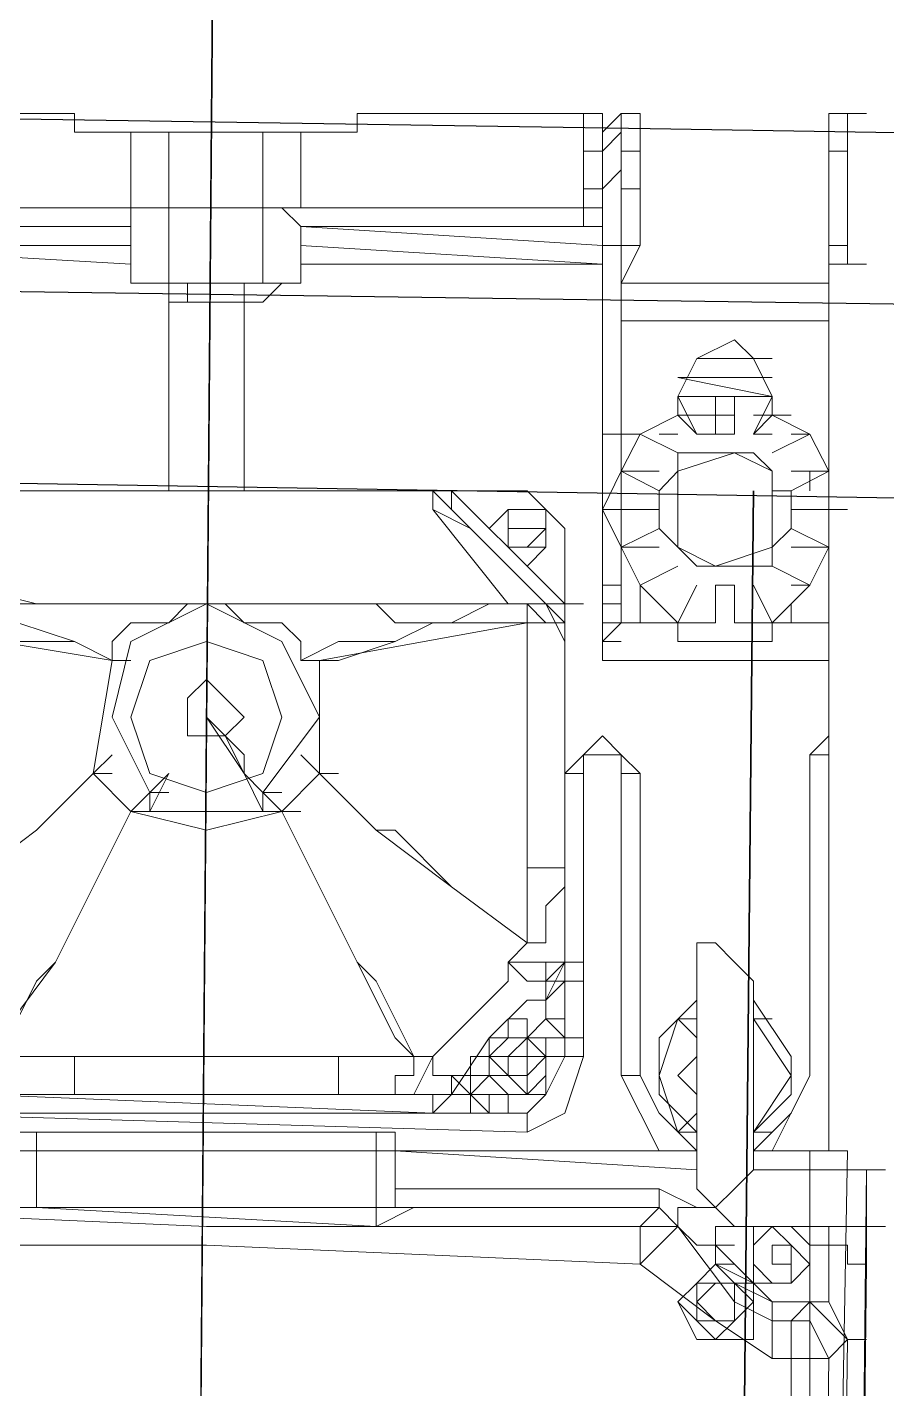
# Model space of a CAD drawing. Header units: millimetres. Extents: x -45 to 90, y -17 to 16.
# Drawn here: x 6.8418 to 7.0507, y -1.1167 to -0.7859 of the extents above; entities that cross this region are included whole.
import ezdxf

# ---------------------------------------------------------------- set-up
doc = ezdxf.new("R2010")
doc.units = ezdxf.units.MM
doc.header["$PDMODE"] = 3
doc.layers.add('PDF_Geometry', color=7, linetype='Continuous')

msp = doc.modelspace()

# ---------------------------------------------------------------- linework, layer by layer
at = {"color": 4}
msp.add_lwpolyline([(6.88247, -1.30647), (6.882, -1.36372), (6.87786, -1.8637), (6.87371, -2.36368), (6.91513, 2.63615)], dxfattribs=at)
at = {"color": 1}
msp.add_lwpolyline([(6.90598, 1.5311), (6.88076, -1.51276)], dxfattribs=at)
at = {"color": 4}
for centre in [(6.89329, 0), (6.8928, -0.05895)]:
    msp.add_circle(centre, 1.75, dxfattribs=at)
at = {"color": 2}
for radius in [500.80823, 500.05823, 499.30823]:
    msp.add_arc((-0.82991, -500.05754), radius, 85.2352723, 89.9049106, dxfattribs=at)
at = {"color": 4}
msp.add_point((6.87831, -1.80889), dxfattribs=at)
at = {"layer": 'PDF_Geometry', "lineweight": 25}
for points in [[(16.77329, -1.10019), (16.71828, -1.0956), (13.80737, -1.00392), (10.89645, -0.92599), (7.98554, -0.8664), (5.07462, -0.82514), (2.1637, -0.79764), (-0.74721, -0.78847), (-0.8068, -0.78847)], [(14.64626, -1.07727), (11.62074, -0.99017), (8.59522, -0.92599), (5.5697, -0.87557), (2.54419, -0.84806), (-0.48133, -0.83431)]]:
    msp.add_lwpolyline(points, dxfattribs=at)
at = {"layer": 'PDF_Geometry', "lineweight": 18}
for points in [[(6.79366, -0.82973), (6.86701, -0.82973), (6.87159, -0.82973), (6.87618, -0.82973), (6.8991, -0.82973), (6.8991, -0.84806), (6.8991, -0.82973), (6.87618, -0.82973), (6.87159, -0.82973), (6.86701, -0.82973), (6.87159, -0.82973), (6.86701, -0.82973), (6.86701, -0.81139), (6.86243, -0.81139), (6.85784, -0.81139), (6.85326, -0.81139), (6.85326, -0.8068), (6.79366, -0.8068)], [(6.79366, -0.82973), (6.86701, -0.82973), (6.86701, -0.84806), (6.87159, -0.84806), (6.87618, -0.84806), (6.87159, -0.84806), (6.86701, -0.84806), (6.87159, -0.84806), (6.86701, -0.84806), (6.86701, -0.82973), (6.87159, -0.82973), (6.87618, -0.82973), (6.87618, -0.84806), (6.8991, -0.84806), (6.90368, -0.84806), (6.90827, -0.84806), (6.90368, -0.84806), (6.90827, -0.84806), (6.90827, -0.83431), (6.90368, -0.82973), (6.8991, -0.82973), (6.8991, -0.81139), (6.87618, -0.81139), (6.87159, -0.81139), (6.86701, -0.81139), (6.87159, -0.81139), (6.87618, -0.81139), (6.88076, -0.81139), (6.88535, -0.81139), (6.88993, -0.81139), (6.89452, -0.81139), (6.8991, -0.81139), (6.90368, -0.81139), (6.90827, -0.81139), (6.90368, -0.81139), (6.8991, -0.81139), (6.90368, -0.81139), (6.90827, -0.81139), (6.91285, -0.81139), (6.91744, -0.81139), (6.92202, -0.81139), (6.91744, -0.81139), (6.91285, -0.81139), (6.90827, -0.81139), (6.90368, -0.81139), (6.8991, -0.81139), (6.89452, -0.81139), (6.88993, -0.81139), (6.88535, -0.81139), (6.88076, -0.81139), (6.87618, -0.81139), (6.87159, -0.81139), (6.86701, -0.81139), (6.86243, -0.81139), (6.85784, -0.81139), (6.85326, -0.81139), (6.85326, -0.8068), (6.79366, -0.8068)], [(6.99995, -0.93058), (6.9862, -0.93058), (6.9862, -0.91682), (6.9862, -0.89849), (6.9862, -0.88932), (6.9862, -0.88473), (6.99078, -0.88473), (6.9862, -0.88473), (6.9862, -0.87557), (6.9862, -0.85723), (7.03662, -0.85723), (7.03662, -0.84806), (7.03662, -0.82514), (7.03662, -0.84806), (7.03662, -0.85723), (6.9862, -0.85723), (6.9862, -0.84806), (6.9862, -0.85265), (6.9862, -0.84806), (6.9862, -0.84348), (6.9862, -0.83889), (6.98161, -0.83889), (6.98161, -0.83431), (6.97703, -0.83431), (6.98161, -0.83431), (6.98161, -0.83889), (6.9862, -0.83889), (6.99078, -0.83889), (6.99078, -0.83431), (6.99078, -0.82514), (6.9862, -0.82514), (6.9862, -0.82056), (6.98161, -0.82514), (6.98161, -0.81597), (6.97703, -0.81597), (6.97703, -0.8068), (6.98161, -0.8068), (6.98161, -0.81139), (6.98161, -0.81597), (6.97703, -0.81597), (6.97703, -0.8068), (6.92202, -0.8068), (6.92202, -0.81139), (6.92202, -0.8068), (6.97703, -0.8068)], [(6.97703, -0.8068), (6.98161, -0.8068), (6.98161, -0.81139), (6.9862, -0.8068), (6.99078, -0.8068), (6.99078, -0.81597), (6.9862, -0.81597), (6.9862, -0.81139), (6.9862, -0.8068), (6.9862, -0.81139), (6.9862, -0.81597), (6.99078, -0.81597), (6.99078, -0.82056), (6.99078, -0.82514), (6.99078, -0.82056), (6.99078, -0.81597), (6.99078, -0.8068), (6.9862, -0.8068), (6.98161, -0.81139), (6.98161, -0.81597), (6.9862, -0.81139), (6.9862, -0.81597), (6.9862, -0.82056), (6.9862, -0.82514), (6.99078, -0.82514), (6.99078, -0.83431), (6.99078, -0.83889), (6.9862, -0.84806), (7.03662, -0.84806), (7.03662, -0.82973), (7.03662, -0.82514), (7.03662, -0.8068), (7.04121, -0.8068), (7.04121, -0.81597), (7.03662, -0.81597), (7.04121, -0.81597), (7.04121, -0.83889), (7.04121, -0.84348), (7.04579, -0.84348), (7.04121, -0.84348), (7.03662, -0.84348), (7.04121, -0.84348), (7.03662, -0.84348), (7.04121, -0.84348), (7.04121, -0.83889), (7.04121, -0.81597), (7.04121, -0.8068), (7.03662, -0.8068), (7.03662, -0.82973), (7.03662, -0.8068), (7.03662, -0.82514), (7.03662, -0.82973), (7.03662, -0.84806), (6.9862, -0.84806), (6.99078, -0.83889), (6.9862, -0.83889), (6.98161, -0.83889), (6.98161, -0.83431), (6.98161, -0.82514), (6.97703, -0.82514), (6.97703, -0.81597), (6.97703, -0.82514), (6.98161, -0.82514), (6.98161, -0.83431), (6.98161, -0.83889), (6.9862, -0.83889), (6.9862, -0.84348), (6.9862, -0.84806), (6.9862, -0.85265), (6.9862, -0.84806), (6.9862, -0.85723), (6.9862, -0.85265), (6.9862, -0.85723), (6.9862, -0.86181), (6.9862, -0.88473), (6.98161, -0.88473), (6.98161, -0.84806), (6.98161, -0.83889), (6.9862, -0.83889), (6.98161, -0.83889), (6.9862, -0.83889), (6.98161, -0.83889), (6.98161, -0.84806), (6.98161, -0.88473), (6.9862, -0.88473), (6.9862, -0.86181), (6.9862, -0.85723), (6.99078, -0.85723), (6.9862, -0.85723), (6.9862, -0.87557), (6.9862, -0.88473), (6.9862, -0.88932), (6.9862, -0.88473), (6.9862, -0.88932), (6.9862, -0.89849), (6.9862, -0.91682), (6.9862, -0.93058), (6.98161, -0.93058), (6.9862, -0.93058), (6.98161, -0.93058), (6.9862, -0.93058), (6.98161, -0.93058), (6.98161, -0.93516), (6.98161, -0.93058), (6.9862, -0.93058), (6.98161, -0.93516), (6.98161, -0.93974), (6.98161, -0.93516), (6.9862, -0.93058), (6.98161, -0.93058), (6.98161, -0.93974), (6.9862, -0.93974), (7.03662, -0.93974), (7.03662, -0.93058), (7.02287, -0.93058), (7.0137, -0.93058), (7.0137, -0.92141), (7.00912, -0.92141), (7.00912, -0.93058), (7.00912, -0.92141), (7.0137, -0.92141), (7.0137, -0.93058), (7.02287, -0.93058), (7.02287, -0.93516), (6.99995, -0.93516), (6.99995, -0.93058)], [(6.90827, -0.81139), (6.90827, -0.82973)], [(6.90827, -0.81139), (6.90827, -0.82973)], [(6.97703, -0.82514), (6.97703, -0.82973), (6.98161, -0.82973), (6.98161, -0.83431)], [(6.97703, -0.82514), (6.97703, -0.82973), (6.98161, -0.82973), (6.98161, -0.83431)], [(6.86701, -0.82973), (6.87159, -0.82973)], [(6.87159, -0.82973), (6.86701, -0.82973)], [(6.90368, -0.82973), (6.90827, -0.82973)], [(6.90368, -0.82973), (6.90827, -0.82973)], [(6.79366, -0.83431), (6.86701, -0.83431), (6.79366, -0.83431), (6.86701, -0.83431), (6.79366, -0.83431)], [(6.79366, -0.83431), (6.86701, -0.83431), (6.79366, -0.83431), (6.86701, -0.83431), (6.79366, -0.83431)], [(6.90827, -0.83431), (6.97703, -0.83431), (6.90827, -0.83431)], [(6.90827, -0.83431), (6.97703, -0.83431), (6.90827, -0.83431)], [(6.97703, -0.83431), (6.98161, -0.83431)], [(6.98161, -0.83889), (6.98161, -0.83431), (6.97703, -0.83431)], [(6.98161, -0.83889), (6.98161, -0.83431), (6.97703, -0.83431)], [(6.97703, -0.83431), (6.98161, -0.83431)], [(6.98161, -0.83431), (6.97703, -0.83431)], [(6.97703, -0.83431), (6.98161, -0.83431)], [(6.78908, -0.83889), (6.86701, -0.84348), (6.78908, -0.83889)], [(6.78908, -0.83889), (6.86701, -0.83889), (6.78908, -0.83889)], [(7.02287, -0.87098), (6.99995, -0.87098), (7.02287, -0.87098)], [(7.02287, -0.87098), (6.99995, -0.87098), (7.02287, -0.87098)], [(6.99537, -0.89371), (6.9862, -0.89371), (6.99078, -0.88473), (6.99995, -0.88932), (6.99078, -0.88473), (6.99995, -0.88015), (7.00453, -0.88473), (6.99995, -0.87557), (7.00912, -0.87557), (7.00912, -0.88473)], [(6.99537, -0.89371), (6.9862, -0.89371), (6.99078, -0.88473), (6.99995, -0.88932), (6.99078, -0.88473), (6.99995, -0.88015), (7.00453, -0.88473), (6.99995, -0.87557), (7.00912, -0.87557), (7.00912, -0.88473)], [(7.0137, -0.88473), (7.0137, -0.87557), (7.02287, -0.87557), (7.01829, -0.88473), (7.02287, -0.88015), (7.03204, -0.88473), (7.02287, -0.88932), (7.03204, -0.88473), (7.03662, -0.89371), (7.02745, -0.89371)], [(7.0137, -0.88473), (7.0137, -0.87557), (7.02287, -0.87557), (7.01829, -0.88473), (7.02287, -0.88015), (7.03204, -0.88473), (7.02287, -0.88932), (7.03204, -0.88473), (7.03662, -0.89371), (7.02745, -0.89371)], [(7.02287, -0.88015), (7.01829, -0.88015)], [(7.02287, -0.88015), (7.01829, -0.88015)], [(7.02287, -0.88015), (7.02745, -0.88015)], [(7.02287, -0.88015), (7.02745, -0.88015)], [(7.02287, -0.88015), (7.02745, -0.88015)], [(7.02287, -0.88015), (7.02745, -0.88015)], [(7.02287, -0.88015), (7.02745, -0.88015)], [(7.02287, -0.88015), (7.02745, -0.88015)], [(7.00453, -0.88473), (7.00912, -0.88473)], [(7.00453, -0.88473), (7.00912, -0.88473)], [(7.00453, -0.88473), (7.00912, -0.88473)], [(7.00453, -0.88473), (7.00912, -0.88473)], [(7.00912, -0.88473), (7.0137, -0.88473)], [(7.0137, -0.88473), (7.00912, -0.88473)], [(7.0137, -0.88473), (7.00912, -0.88473)], [(7.0137, -0.88473), (7.00912, -0.88473)], [(7.02287, -0.88473), (7.01829, -0.88473)], [(7.01829, -0.88473), (7.02287, -0.88473)], [(7.01829, -0.88473), (7.02287, -0.88473)], [(7.01829, -0.88473), (7.02287, -0.88473)], [(7.01829, -0.88473), (7.02287, -0.88473)], [(7.02287, -0.88473), (7.01829, -0.88473)], [(6.99078, -0.89371), (6.99537, -0.89371)], [(6.99078, -0.89371), (6.99537, -0.89371)], [(6.97245, -1.02684), (6.96786, -1.02684), (6.96786, -1.02226), (6.96786, -1.01767), (6.96786, -1.02226), (6.97245, -1.01309), (6.97703, -1.01309), (6.97245, -1.01309), (6.97245, -1.01767), (6.97245, -0.92599), (6.97703, -0.92599), (6.97245, -0.92599), (6.97245, -0.90766), (6.96786, -0.90307), (6.96328, -0.89849), (6.812, -0.89849)], [(6.812, -0.89849), (6.96328, -0.89849), (6.96786, -0.90307), (6.97245, -0.90766), (6.97245, -0.92599), (6.97245, -1.01767), (6.97703, -1.01767), (6.97245, -1.01767), (6.96786, -1.01767), (6.96786, -1.02226), (6.97245, -1.01309), (6.96786, -1.01767), (6.96786, -1.02226), (6.96786, -1.02684), (6.96328, -1.03143), (6.96328, -1.02684), (6.95869, -1.02684), (6.95869, -1.03143), (6.95869, -1.02684), (6.96328, -1.02684), (6.96328, -1.03143), (6.95869, -1.03143), (6.96328, -1.03143), (6.96786, -1.02684), (6.97245, -1.03143), (6.97245, -1.03601), (6.96786, -1.03601), (6.97245, -1.03601), (6.96786, -1.03601), (6.97245, -1.03601), (6.96786, -1.04518), (6.96328, -1.04976), (6.95869, -1.04976), (6.95869, -1.04518), (6.95411, -1.0406), (6.95869, -1.0406), (6.95411, -1.0406), (6.95869, -1.04518), (6.95411, -1.04518), (6.94952, -1.04518), (6.95411, -1.04976), (6.94952, -1.04976), (6.95411, -1.04976), (6.95869, -1.04976), (6.95869, -1.04518), (6.95869, -1.04976), (6.95411, -1.04976), (6.95411, -1.04518), (6.95411, -1.04976), (6.94952, -1.04518), (6.94494, -1.0406), (6.94494, -1.04518), (6.94952, -1.04518), (6.94952, -1.0406), (6.94494, -1.0406), (6.94494, -1.04518), (6.94952, -1.04518), (6.94494, -1.04518), (6.93577, -1.04518), (6.94036, -1.03601), (6.93577, -1.03601), (6.94036, -1.03601), (6.94952, -1.02684), (6.95869, -1.01767), (6.95869, -1.01309), (6.96328, -1.01767), (6.96786, -1.01767), (6.96786, -1.02226), (6.96786, -1.01767), (6.96786, -1.01309), (6.95869, -1.01309), (6.96328, -1.01767), (6.96786, -1.01767), (6.96786, -1.02226), (6.96786, -1.01767), (6.96786, -1.01309), (6.97245, -1.01309), (6.97245, -0.99017), (6.97245, -0.99475), (6.96786, -0.99934), (6.96786, -1.00392), (6.96786, -1.00832), (6.96328, -1.00832), (6.96786, -1.00832), (6.96328, -1.00832), (6.94494, -0.99475), (6.93119, -0.981), (6.9266, -0.981), (6.91285, -0.96725), (6.90368, -0.97642), (6.8991, -0.97183), (6.90368, -0.97183), (6.8991, -0.97183), (6.89452, -0.96725), (6.8991, -0.97183), (6.91285, -0.9535), (6.90368, -0.93516), (6.88535, -0.92599), (6.86701, -0.93516), (6.86243, -0.9535), (6.87159, -0.97183), (6.87618, -0.96725), (6.87159, -0.97642), (6.8991, -0.97642), (6.90368, -0.97642), (6.91285, -0.99475), (6.92202, -1.01309), (6.9266, -1.01767), (6.93577, -1.03601), (6.93119, -1.03601), (6.9266, -1.03601), (6.92202, -1.03601), (6.91744, -1.03601), (6.88535, -1.03601), (6.85326, -1.03601), (6.88535, -1.03601), (6.91744, -1.03601), (6.92202, -1.03601), (6.9266, -1.03601), (6.93119, -1.03601), (6.93577, -1.03601), (6.94036, -1.03601), (6.93577, -1.03601), (6.94036, -1.03601), (6.94952, -1.02684), (6.95869, -1.01767), (6.95869, -1.01309), (6.96328, -1.00832), (6.94494, -0.99475), (6.9266, -0.981), (6.91285, -0.96725), (6.91744, -0.96725), (6.91285, -0.96725), (6.91744, -0.96725), (6.91285, -0.96725), (6.90368, -0.97642), (6.8991, -0.97183), (6.89452, -0.96725), (6.8991, -0.97642), (6.8991, -0.97183), (6.90368, -0.97642), (6.88535, -0.981), (6.86701, -0.97642), (6.87159, -0.97642), (6.86701, -0.97642), (6.85784, -0.99475), (6.84867, -1.01309), (6.84409, -1.01767), (6.83492, -1.03601)], [(6.812, -0.89849), (6.96328, -0.89849), (6.96786, -0.90307), (6.97245, -0.90766), (6.97245, -0.92599), (6.97245, -0.90766), (6.96786, -0.90307), (6.96328, -0.89849), (6.812, -0.89849)], [(6.83492, -0.89849), (6.94036, -0.89849), (6.94036, -0.90307), (6.94952, -0.90766), (6.96786, -0.92599), (6.96328, -0.92599), (6.95411, -0.92599), (6.94494, -0.93058), (6.94036, -0.93058), (6.93119, -0.93516), (6.91744, -0.93516), (6.90827, -0.93974), (6.91285, -0.93974), (6.90827, -0.93974), (6.91744, -0.93516), (6.93119, -0.93516), (6.94036, -0.93058), (6.94494, -0.93058), (6.93119, -0.93058), (6.9266, -0.92599), (6.92202, -0.92599), (6.91744, -0.92599), (6.91285, -0.92599), (6.90827, -0.92599), (6.90368, -0.92599), (6.8991, -0.92599), (6.89452, -0.92599), (6.88535, -0.92599), (6.87618, -0.92599), (6.87159, -0.92599), (6.86701, -0.92599), (6.86243, -0.92599), (6.85784, -0.92599), (6.85326, -0.92599), (6.84867, -0.92599), (6.84409, -0.92599), (6.82575, -0.92599)], [(6.82575, -0.89849), (6.94494, -0.89849), (6.95411, -0.90766), (6.94494, -0.89849), (6.94036, -0.89849), (6.94494, -0.90307), (6.94952, -0.90766), (6.94494, -0.90307), (6.94036, -0.89849), (6.94494, -0.89849), (6.94494, -0.90307), (6.94494, -0.89849), (6.82575, -0.89849)], [(6.83492, -0.89849), (6.94036, -0.89849), (6.94036, -0.90307), (6.94952, -0.90766), (6.96786, -0.92599), (6.96328, -0.92599), (6.95411, -0.92599), (6.94494, -0.93058), (6.93119, -0.93058), (6.9266, -0.92599), (6.92202, -0.92599), (6.91744, -0.92599), (6.91285, -0.92599), (6.90827, -0.92599), (6.90368, -0.92599), (6.8991, -0.92599), (6.89452, -0.92599), (6.88535, -0.92599), (6.87618, -0.92599), (6.8991, -0.92599), (6.90368, -0.92599), (6.90827, -0.92599), (6.92202, -0.92599), (6.9266, -0.92599), (6.93119, -0.92599), (6.94494, -0.92599), (6.95869, -0.92599), (6.96328, -0.92599), (6.96328, -0.93058), (6.96328, -0.9535), (6.96328, -0.97183), (6.96328, -0.99017), (6.96328, -0.99475), (6.96328, -1.00392), (6.96328, -1.00832), (6.96328, -1.00392), (6.96328, -0.99475), (6.96328, -0.99017), (6.96328, -0.97183), (6.96328, -0.9535), (6.96328, -0.93058), (6.91285, -0.93974), (6.91744, -0.93974), (6.91285, -0.93974), (6.90827, -0.93974), (6.91285, -0.93974), (6.90827, -0.93974), (6.91285, -0.93974), (6.96328, -0.93058), (6.96786, -0.93058), (6.96328, -0.93058), (6.94036, -0.93058), (6.93119, -0.93516), (6.91744, -0.93974), (6.91285, -0.93974), (6.90827, -0.93974), (6.91285, -0.93974), (6.91744, -0.93974), (6.93119, -0.93516), (6.94036, -0.93058), (6.96328, -0.93058), (6.96328, -0.92599), (6.95869, -0.92599), (6.94494, -0.92599), (6.93119, -0.92599), (6.9266, -0.92599), (6.92202, -0.92599), (6.90827, -0.92599), (6.90368, -0.92599), (6.8991, -0.92599), (6.87618, -0.92599), (6.87159, -0.92599), (6.86701, -0.92599), (6.86243, -0.92599), (6.84867, -0.92599), (6.84409, -0.92599), (6.82575, -0.92141)], [(6.96328, -0.91682), (6.96786, -0.91224), (6.96786, -0.90766), (6.96786, -0.90307), (6.96328, -0.90307), (6.95869, -0.90307), (6.95411, -0.90766)], [(6.96328, -0.91682), (6.96786, -0.91224), (6.96786, -0.90766), (6.96786, -0.90307), (6.96328, -0.90307), (6.95869, -0.90307), (6.95411, -0.90766)], [(6.95411, -0.90766), (6.95869, -0.91224), (6.96328, -0.91682)], [(6.95411, -0.90766), (6.95869, -0.91224), (6.96328, -0.91682)], [(6.97245, -0.92599), (6.96328, -0.91682)], [(6.97245, -0.92599), (6.96328, -0.91682)], [(6.82575, -0.92599), (6.84409, -0.92599), (6.84867, -0.92599), (6.85326, -0.92599), (6.85784, -0.92599), (6.86243, -0.92599), (6.86701, -0.92599), (6.87159, -0.92599), (6.87618, -0.92599), (6.87159, -0.92599), (6.86701, -0.92599), (6.86243, -0.92599), (6.84867, -0.92599), (6.84409, -0.92599), (6.82575, -0.92141)], [(6.83492, -1.03143), (6.84867, -1.01309), (6.85784, -0.99475), (6.86701, -0.97642), (6.87159, -0.97642), (6.87159, -0.97183), (6.87618, -0.96725), (6.87159, -0.97642), (6.8991, -0.97642), (6.89452, -0.96725), (6.8991, -0.97183), (6.91285, -0.9535), (6.90368, -0.93516), (6.88535, -0.92599), (6.86701, -0.93516), (6.86243, -0.9535), (6.87159, -0.97183), (6.87618, -0.96725), (6.87159, -0.97183), (6.87159, -0.97642), (6.86701, -0.97642), (6.85784, -0.99475), (6.84867, -1.01309), (6.83492, -1.03143)], [(6.97245, -0.92599), (6.97703, -0.92599)], [(6.97245, -0.92599), (6.97703, -0.92599)], [(6.98161, -0.92599), (6.9862, -0.92599)], [(6.98161, -0.92599), (6.9862, -0.92599)], [(6.98161, -0.92599), (6.9862, -0.92599)], [(6.98161, -0.92599), (6.9862, -0.92599)], [(6.80742, -0.93058), (6.86243, -0.93974), (6.85326, -0.93516), (6.83951, -0.93058)], [(6.80742, -0.93058), (6.86243, -0.93974), (6.85784, -0.96725), (6.86243, -0.96267), (6.85784, -0.96725), (6.86243, -0.96725), (6.85784, -0.96725), (6.86701, -0.97642), (6.87159, -0.97183), (6.87618, -0.97183)], [(6.83951, -0.93058), (6.85326, -0.93516), (6.86243, -0.93974), (6.86701, -0.93974), (6.86243, -0.93974), (6.85784, -0.96725), (6.86243, -0.96267), (6.85784, -0.96725), (6.86243, -0.96725), (6.85784, -0.96725), (6.86243, -0.96725), (6.85784, -0.96725), (6.84409, -0.981), (6.82575, -0.99475)], [(6.83951, -0.93516), (6.85326, -0.93516), (6.86243, -0.93974), (6.85326, -0.93516), (6.83951, -0.93516)], [(6.80742, -1.04976), (6.96328, -1.04976), (6.96786, -1.04518), (6.97245, -1.03601), (6.97245, -0.96725), (6.97703, -0.96725), (6.97703, -1.03601), (6.97703, -0.96725), (6.97245, -0.96725), (6.97703, -0.96267), (6.98161, -0.95808), (6.9862, -0.96267), (6.99078, -0.96725), (6.9862, -0.96725), (6.9862, -1.0406), (6.9862, -0.96725), (6.99078, -0.96725), (6.9862, -0.96267), (6.98161, -0.95808), (6.97703, -0.96267), (6.97245, -0.96725), (6.97245, -1.03601), (6.96786, -1.04518), (6.96328, -1.04976), (6.80742, -1.04976)], [(7.00453, -1.05893), (6.99537, -1.05893), (6.9862, -1.0406), (6.99078, -1.0406), (6.9862, -1.0406), (6.99537, -1.05893), (7.00453, -1.05893), (6.99537, -1.04976), (6.99078, -1.0406), (6.99078, -0.96725), (6.99078, -1.0406), (6.99537, -1.04976), (7.00453, -1.05893), (6.76616, -1.05893)], [(6.82575, -0.99475), (6.84409, -0.981), (6.85784, -0.96725), (6.86701, -0.97642), (6.87159, -0.97183), (6.86701, -0.97642), (6.88535, -0.981), (6.90368, -0.97642), (6.8991, -0.97183), (6.8991, -0.97642), (6.90368, -0.97642), (6.90827, -0.97642), (6.90368, -0.97642), (6.91285, -0.99475), (6.92202, -1.01309), (6.9266, -1.01767), (6.93577, -1.03601), (6.93119, -1.03143), (6.92202, -1.01309), (6.91285, -0.99475), (6.90368, -0.97642), (6.90827, -0.97642), (6.90368, -0.97642), (6.90827, -0.97642), (6.90368, -0.97642), (6.91285, -0.99475), (6.92202, -1.01309), (6.93119, -1.03143), (6.93577, -1.03601), (6.94036, -1.03601), (6.93577, -1.04518), (6.94494, -1.04518), (6.93577, -1.04518), (6.94036, -1.04518), (6.94494, -1.04518), (6.95411, -1.03143), (6.96328, -1.02226), (6.96786, -1.02226), (6.97245, -1.01767), (6.96786, -1.01767), (6.96786, -1.02226), (6.96786, -1.02684), (6.97245, -1.02684)], [(6.82575, -0.99475), (6.84409, -0.981), (6.85784, -0.96725), (6.84409, -0.981), (6.82575, -0.99475)], [(6.87618, -0.97183), (6.87159, -0.97183), (6.86701, -0.97642), (6.87159, -0.97642), (6.86701, -0.97642), (6.85784, -0.99475), (6.84867, -1.01309), (6.84409, -1.01767), (6.83492, -1.03601)], [(6.83492, -1.07268), (6.84409, -1.07268), (6.9266, -1.07727), (6.93577, -1.07268), (6.93119, -1.07268), (6.93119, -1.05893), (7.00453, -1.06352), (7.00453, -1.0681), (7.00912, -1.07268), (7.0137, -1.0681), (7.01829, -1.06352), (7.01829, -1.01767), (7.0137, -1.01309), (7.00912, -1.00832), (7.00453, -1.00832), (7.00453, -1.01767), (7.00453, -1.06352), (7.00453, -1.01767), (7.00453, -1.00832), (7.00912, -1.00832), (7.0137, -1.01309), (7.01829, -1.01767), (7.01829, -1.06352), (7.0137, -1.0681), (7.00912, -1.07268), (7.00453, -1.0681), (7.00453, -1.06352)], [(6.97245, -1.01767), (6.97245, -1.02684), (6.97245, -1.01767)], [(6.97245, -1.01767), (6.97245, -1.02684), (6.97245, -1.01767)], [(6.83034, -1.04518), (6.94036, -1.04976), (6.94036, -1.04518), (6.93577, -1.04518), (6.94494, -1.04518), (6.95411, -1.03143), (6.96328, -1.02226), (6.96786, -1.02226), (6.96786, -1.02684), (6.96786, -1.02226), (6.96786, -1.02684), (6.97245, -1.02684), (6.96786, -1.02684), (6.97245, -1.03143), (6.97245, -1.03601), (6.96786, -1.03601), (6.96328, -1.03143), (6.96786, -1.03601), (6.97245, -1.03601), (6.97703, -1.03601), (6.97245, -1.04976), (6.96328, -1.05435), (6.96328, -1.04976), (6.95869, -1.04976), (6.95869, -1.04518), (6.96786, -1.04518), (6.96786, -1.03601), (6.97245, -1.03601), (6.96786, -1.03601), (6.97245, -1.03601), (6.97245, -1.03143), (6.96786, -1.03143), (6.96328, -1.03143), (6.96786, -1.03143), (6.97245, -1.03143), (6.96786, -1.02684), (6.97245, -1.03143), (6.97245, -1.03601), (6.96786, -1.03601), (6.96328, -1.03143), (6.95869, -1.03143), (6.95411, -1.03143), (6.95411, -1.03601), (6.95411, -1.03143), (6.95411, -1.03601), (6.95411, -1.0406), (6.95411, -1.03601), (6.95869, -1.03143), (6.96328, -1.03143), (6.96786, -1.03601), (6.96786, -1.0406), (6.96328, -1.04518), (6.95869, -1.04518), (6.95411, -1.0406), (6.95411, -1.03601), (6.95411, -1.03143), (6.95869, -1.03143), (6.96328, -1.03143), (6.95869, -1.03143), (6.95411, -1.03601), (6.95411, -1.0406), (6.95411, -1.03601), (6.95411, -1.03143), (6.95411, -1.03601), (6.94952, -1.03601), (6.94952, -1.0406), (6.95411, -1.0406), (6.94952, -1.04518), (6.94494, -1.04518), (6.94494, -1.0406), (6.94036, -1.0406), (6.94036, -1.03601), (6.94036, -1.0406), (6.94494, -1.0406), (6.94494, -1.04518), (6.94036, -1.04518), (6.93577, -1.04518), (6.94036, -1.04518), (6.94036, -1.04976), (6.94036, -1.04518), (6.94494, -1.04518), (6.94036, -1.04976), (6.94494, -1.04976), (6.94036, -1.04976), (6.94036, -1.04518), (6.94494, -1.04518), (6.94036, -1.04976), (6.94494, -1.04976), (6.94036, -1.04976), (6.83034, -1.04518), (6.94036, -1.04976), (6.83034, -1.04518)], [(6.97245, -1.02684), (6.97245, -1.03143), (6.97245, -1.02684)], [(6.97245, -1.02684), (6.97245, -1.03143), (6.97245, -1.02684)], [(6.95411, -1.03143), (6.95411, -1.03601), (6.94952, -1.03601), (6.94952, -1.0406), (6.95411, -1.0406)], [(6.95411, -1.03143), (6.95411, -1.03601), (6.95411, -1.0406)], [(6.83951, -1.03601), (6.84867, -1.03601), (6.85326, -1.03601), (6.84867, -1.03601), (6.83951, -1.03601)], [(6.85326, -1.04518), (6.85326, -1.0406), (6.85326, -1.03601)], [(6.85326, -1.04518), (6.85326, -1.0406), (6.85326, -1.03601)], [(6.95869, -1.04518), (6.96786, -1.04518), (6.96786, -1.03601)], [(6.96328, -1.04518), (6.96786, -1.0406), (6.96786, -1.03601)], [(6.94952, -1.04518), (6.94952, -1.0406), (6.94494, -1.0406), (6.94494, -1.04518)], [(6.94952, -1.04518), (6.94494, -1.0406), (6.94494, -1.04518)], [(6.94952, -1.04518), (6.95411, -1.0406)], [(6.94952, -1.04518), (6.95411, -1.04518), (6.95869, -1.04518), (6.95411, -1.0406)], [(6.83951, -1.04518), (6.84409, -1.04518), (6.84867, -1.04518), (6.85326, -1.04518), (6.83492, -1.04518)], [(6.83492, -1.04518), (6.85326, -1.04518), (6.84867, -1.04518), (6.84409, -1.04518), (6.83951, -1.04518)], [(6.94494, -1.04518), (6.94952, -1.04518)], [(6.94494, -1.04518), (6.94952, -1.04518)], [(6.94494, -1.04518), (6.94952, -1.04518)], [(6.94494, -1.04518), (6.94952, -1.04518)], [(6.94494, -1.04518), (6.94952, -1.04518)], [(6.94952, -1.04518), (6.94494, -1.04518)], [(6.94952, -1.04518), (6.94952, -1.04976)], [(6.94952, -1.04518), (6.94952, -1.04976)], [(6.95869, -1.04518), (6.96328, -1.04518)], [(6.95869, -1.04518), (6.96328, -1.04518)], [(6.95869, -1.04518), (6.96328, -1.04518)], [(6.96328, -1.05435), (6.80742, -1.04976)], [(6.80742, -1.04976), (6.96328, -1.05435)], [(6.94952, -1.04976), (6.94036, -1.04976), (6.94952, -1.04976)], [(6.94952, -1.04976), (6.94036, -1.04976), (6.94952, -1.04976)], [(6.93119, -1.05435), (6.9266, -1.05435), (6.93119, -1.05435), (6.93119, -1.05893), (6.93119, -1.05435), (6.9266, -1.05435), (6.84409, -1.05435), (6.83951, -1.05435), (6.83951, -1.05893), (6.83951, -1.05435), (6.84409, -1.05435), (6.84409, -1.07268)], [(6.84867, -1.05435), (6.84409, -1.05435), (6.9266, -1.05435), (6.9266, -1.07268), (6.93119, -1.07268), (6.93577, -1.07268), (6.93119, -1.07268), (6.99537, -1.07268), (6.99537, -1.0681), (7.00453, -1.07268), (6.99995, -1.07268), (6.99995, -1.07727), (7.00453, -1.08185), (7.00912, -1.08185), (7.00912, -1.08644), (7.0137, -1.09102), (7.0137, -1.0956), (7.02287, -1.10019), (7.02287, -1.10477), (7.02287, -1.10936)], [(7.03204, -1.05893), (7.04121, -1.05893), (7.03662, -1.30647), (7.03662, -1.30189), (7.03204, -1.30189), (7.03204, -1.30647), (7.03662, -1.30647), (7.03204, -1.30647), (7.03204, -1.30189), (7.03204, -1.05893), (7.01829, -1.05893)], [(7.01829, -1.06352), (7.04579, -1.06352), (7.05038, -1.06352), (7.04579, -1.06352), (7.04121, -1.49442), (7.04579, -1.08644), (7.04579, -1.07727), (7.04579, -1.08644), (7.04121, -1.08644), (7.04121, -1.08185), (7.03662, -1.08185), (7.03662, -1.07727), (7.03204, -1.07727), (7.03204, -1.08185), (7.03662, -1.08185), (7.03204, -1.08185), (7.03204, -1.0956), (7.03204, -1.07727), (7.0137, -1.07727), (7.00912, -1.07727), (7.00912, -1.08185), (7.00912, -1.08644), (7.0137, -1.08644), (7.00912, -1.08185), (7.0137, -1.08185), (7.00912, -1.08185)], [(7.04579, -1.06352), (7.04579, -1.07727), (7.04579, -1.06352)], [(6.93119, -1.0681), (6.99537, -1.0681)], [(6.76158, -1.10019), (6.75699, -1.10019), (6.75699, -1.0956), (6.75241, -1.09102), (6.77074, -1.07727), (6.77533, -1.07727), (6.77533, -1.08185), (6.77533, -1.07727), (6.77533, -1.07268), (6.77991, -1.07268), (6.88535, -1.07727), (6.99078, -1.07727), (6.99078, -1.08185), (6.99078, -1.08644), (6.99537, -1.08185), (6.99995, -1.07727), (7.0137, -1.0956), (7.0137, -1.10019), (7.00912, -1.10019)], [(6.83492, -1.07268), (6.83951, -1.07268), (6.83492, -1.07268), (6.83951, -1.07268), (6.84409, -1.07268), (6.9266, -1.07268), (6.9266, -1.07727)], [(6.93577, -1.07268), (6.94036, -1.07268)], [(7.00453, -1.07268), (7.00912, -1.07268), (7.0137, -1.07727), (7.00912, -1.07727), (7.00912, -1.08185), (7.00912, -1.07727), (7.0137, -1.07727)], [(7.05038, -1.07727), (7.04579, -1.07727), (7.03662, -1.07727), (7.03204, -1.07727), (7.02745, -1.07727), (7.02287, -1.07727), (7.0137, -1.07727), (7.01829, -1.07727)], [(7.02287, -1.07727), (7.01829, -1.08185), (7.01829, -1.08644), (7.02287, -1.09102), (7.02745, -1.09102), (7.03204, -1.08644), (7.03204, -1.08185), (7.02745, -1.07727)], [(7.03204, -1.07727), (7.03662, -1.07727)], [(6.73866, -1.39357), (6.73866, -1.10477), (6.74782, -1.10477), (6.76158, -1.10019), (6.77533, -1.08185), (6.88535, -1.08185), (6.99078, -1.08644), (7.00912, -1.10019), (7.02287, -1.10936), (7.02745, -1.10936), (7.02745, -1.46233)], [(7.01829, -1.09102), (7.02287, -1.0956), (7.03204, -1.0956), (7.03662, -1.0956), (7.03204, -1.0956), (7.03662, -1.0956), (7.03662, -1.08185)], [(7.0137, -1.08644), (7.01829, -1.09102), (7.0137, -1.09102), (7.02287, -1.0956), (7.02287, -1.10019), (7.02745, -1.10019), (7.02745, -1.10477), (7.02745, -1.10936), (7.03662, -1.10936), (7.03204, -1.10019), (7.02745, -1.10019), (7.03204, -1.0956), (7.02287, -1.0956)], [(7.03662, -1.46673), (7.04121, -1.10477), (7.03662, -1.0956), (7.03204, -1.0956), (7.04121, -1.10477), (7.03662, -1.10936), (7.03204, -1.46233)], [(7.02745, -1.47609), (7.03204, -1.47609), (7.03662, -1.47609), (7.03204, -1.47609), (7.03662, -1.46673), (7.04121, -1.10477), (7.04579, -1.10477)]]:
    msp.add_lwpolyline(points, dxfattribs=at)
for points in [[(6.98161, -0.8068), (6.97703, -0.8068), (6.98161, -0.8068), (6.98161, -0.81139)], [(6.99078, -0.8068), (6.9862, -0.8068)], [(7.04579, -0.8068), (7.04121, -0.8068)], [(6.97703, -0.82973), (6.97703, -0.83431), (6.90827, -0.83431), (6.90827, -0.84806), (6.90368, -0.84806), (6.90827, -0.84806), (6.90368, -0.84806), (6.8991, -0.84806), (6.87618, -0.84806), (6.87618, -0.82973), (6.8991, -0.82973), (6.90368, -0.82973), (6.90827, -0.82973), (6.90368, -0.82973), (6.8991, -0.82973), (6.89452, -0.82973), (6.88993, -0.82973), (6.88535, -0.82973), (6.88076, -0.82973), (6.87618, -0.82973), (6.87159, -0.82973), (6.87618, -0.82973), (6.88076, -0.82973), (6.88535, -0.82973), (6.88993, -0.82973), (6.89452, -0.82973), (6.8991, -0.82973), (6.90368, -0.82973), (6.97703, -0.82973), (6.90368, -0.82973), (6.90827, -0.82973), (6.90368, -0.82973), (6.8991, -0.82973), (6.87618, -0.82973), (6.87159, -0.82973), (6.86701, -0.82973), (6.86701, -0.81139), (6.86243, -0.81139), (6.85784, -0.81139), (6.85326, -0.81139), (6.85784, -0.81139), (6.86243, -0.81139), (6.86701, -0.81139), (6.87159, -0.81139), (6.87618, -0.81139), (6.88076, -0.81139), (6.88535, -0.81139), (6.88993, -0.81139), (6.89452, -0.81139), (6.8991, -0.81139), (6.90368, -0.81139), (6.90827, -0.81139), (6.91285, -0.81139), (6.91744, -0.81139), (6.92202, -0.81139), (6.91744, -0.81139), (6.91285, -0.81139), (6.90827, -0.81139), (6.90368, -0.81139), (6.8991, -0.81139), (6.89452, -0.81139), (6.88993, -0.81139), (6.88535, -0.81139), (6.88076, -0.81139), (6.87618, -0.81139), (6.87159, -0.81139), (6.86701, -0.81139), (6.87159, -0.81139), (6.87618, -0.81139), (6.87618, -0.82973), (6.87618, -0.81139), (6.8991, -0.81139), (6.8991, -0.82973), (6.90368, -0.82973), (6.90827, -0.83431), (6.98161, -0.83889), (6.98161, -0.83431), (6.97703, -0.83431), (6.98161, -0.83431), (6.97703, -0.83431), (6.98161, -0.83431), (6.98161, -0.83889), (6.98161, -0.83431), (6.97703, -0.83431), (6.98161, -0.83431), (6.97703, -0.83431), (6.90827, -0.83431), (6.98161, -0.83889), (6.98161, -0.83431), (6.97703, -0.83431)], [(6.99078, -0.83889), (6.9862, -0.83889), (6.9862, -0.83431), (6.9862, -0.82973), (6.9862, -0.82056), (6.9862, -0.81597), (6.9862, -0.81139), (6.98161, -0.81597), (6.98161, -0.82514), (6.9862, -0.82056), (6.9862, -0.82973), (6.9862, -0.83431), (6.9862, -0.83889)], [(6.90368, -0.82973), (6.8991, -0.82973), (6.89452, -0.82973), (6.88993, -0.82973), (6.88535, -0.82973), (6.88076, -0.82973), (6.87618, -0.82973), (6.87159, -0.82973), (6.87618, -0.82973), (6.88076, -0.82973), (6.88535, -0.82973), (6.88993, -0.82973), (6.89452, -0.82973), (6.8991, -0.82973)], [(6.90827, -0.82973), (6.90368, -0.82973)], [(6.90827, -0.83889), (6.98161, -0.84348), (6.90827, -0.84348), (6.98161, -0.84348)], [(6.9862, -0.83889), (6.98161, -0.83889)], [(7.03662, -0.83889), (7.04121, -0.83889)], [(6.90368, -0.84806), (6.8991, -0.85265), (6.89452, -0.85265), (6.88993, -0.85265), (6.88535, -0.85265), (6.88076, -0.85265), (6.87618, -0.85265), (6.87618, -0.84806), (6.87159, -0.84806), (6.87618, -0.84806), (6.88076, -0.84806), (6.88535, -0.84806), (6.88993, -0.84806), (6.89452, -0.84806), (6.8991, -0.84806)], [(6.90368, -0.84806), (6.8991, -0.85265), (6.89452, -0.85265), (6.88993, -0.85265), (6.88535, -0.85265), (6.88076, -0.85265), (6.87618, -0.85265), (6.87618, -0.84806), (6.87159, -0.84806), (6.87618, -0.84806), (6.88076, -0.84806), (6.88535, -0.84806), (6.88993, -0.84806), (6.89452, -0.84806), (6.8991, -0.84806)], [(6.8991, -0.84806), (6.89452, -0.84806), (6.89452, -0.85265), (6.88993, -0.85265), (6.88535, -0.85265), (6.88076, -0.85265), (6.88076, -0.84806), (6.87618, -0.84806), (6.88076, -0.84806), (6.88535, -0.84806), (6.88993, -0.84806), (6.89452, -0.84806)], [(6.8991, -0.84806), (6.89452, -0.84806), (6.89452, -0.85265), (6.88993, -0.85265), (6.88535, -0.85265), (6.88076, -0.85265), (6.88076, -0.84806), (6.87618, -0.84806), (6.88076, -0.84806), (6.88535, -0.84806), (6.88993, -0.84806), (6.89452, -0.84806)], [(6.87618, -0.85265), (6.87618, -0.89849)], [(6.87618, -0.85265), (6.87618, -0.89849)], [(6.89452, -0.89849), (6.89452, -0.85265)], [(6.89452, -0.89849), (6.89452, -0.85265)], [(7.03662, -0.89371), (7.03662, -0.88932), (7.03662, -0.85723), (7.03662, -0.88932), (7.03662, -0.89371), (7.03662, -0.88932)], [(6.99995, -0.88015), (6.99995, -0.87557), (7.00453, -0.8664), (7.0137, -0.86181), (7.01829, -0.8664), (7.02287, -0.87557), (7.02287, -0.88015), (7.01829, -0.88015), (7.02287, -0.88015), (7.01829, -0.88015), (7.02287, -0.88015), (7.02287, -0.87557), (7.01829, -0.8664), (7.0137, -0.86181), (7.00453, -0.8664), (6.99995, -0.87557)], [(7.00453, -0.8664), (7.01829, -0.8664), (7.00453, -0.8664), (7.01829, -0.8664), (7.00453, -0.8664), (7.02287, -0.8664)], [(7.00453, -0.8664), (7.01829, -0.8664), (7.00453, -0.8664), (7.01829, -0.8664), (7.00453, -0.8664), (7.02287, -0.8664)], [(7.00912, -0.8664), (7.0137, -0.8664)], [(7.00912, -0.8664), (7.0137, -0.8664)], [(7.02287, -0.87557), (6.99995, -0.87098), (7.02287, -0.87098), (6.99995, -0.87098), (7.02287, -0.87098), (6.99995, -0.87098), (7.02287, -0.87098), (6.99995, -0.87098), (7.02287, -0.87098), (6.99995, -0.87098)], [(6.99995, -0.87557), (7.00453, -0.87557)], [(6.99995, -0.87557), (7.00912, -0.87557), (7.0137, -0.87557), (7.00912, -0.87557), (7.0137, -0.87557), (7.00912, -0.87557), (7.0137, -0.87557), (7.00912, -0.87557), (6.99995, -0.87557), (7.02287, -0.87557), (6.99995, -0.87557), (7.02287, -0.87557), (7.01829, -0.87557), (7.02287, -0.87557), (7.01829, -0.87557), (7.02287, -0.87557), (7.01829, -0.87557), (7.02287, -0.87557), (6.99995, -0.87557), (7.02287, -0.87557)], [(6.99995, -0.87557), (7.00453, -0.87557)], [(7.00912, -0.88015), (7.0137, -0.88015), (7.00912, -0.88015), (7.0137, -0.88015), (7.00912, -0.88015), (7.0137, -0.88015), (7.00912, -0.88015), (7.0137, -0.88015), (7.00912, -0.88015), (7.0137, -0.88015), (7.00912, -0.88015), (7.0137, -0.88015), (7.00912, -0.88015), (7.0137, -0.88015), (7.00912, -0.88015), (7.0137, -0.88015), (7.00912, -0.88015), (7.00453, -0.88015), (6.99995, -0.88015), (7.00453, -0.88015), (6.99995, -0.88015), (7.00453, -0.88015), (6.99995, -0.88015), (7.00453, -0.88015), (6.99995, -0.88015), (7.00453, -0.88015), (6.99995, -0.88015), (7.00453, -0.88015), (6.99995, -0.88015), (7.00453, -0.88015), (6.99995, -0.88015), (7.00453, -0.88015)], [(7.01829, -0.88015), (7.02287, -0.88015)], [(6.98161, -0.91682), (6.98161, -0.88473)], [(6.99995, -0.88473), (6.99537, -0.88473)], [(7.00912, -0.88473), (7.00453, -0.88473), (7.00912, -0.88473), (7.0137, -0.88473)], [(7.00912, -0.88473), (7.0137, -0.88473), (7.00912, -0.88473), (7.00453, -0.88473)], [(7.02287, -0.88473), (7.01829, -0.88473)], [(7.02287, -0.88473), (7.01829, -0.88473)], [(7.03204, -0.88473), (7.02745, -0.88473)], [(6.99537, -0.90307), (6.99078, -0.90307), (6.99537, -0.90307), (6.99537, -0.89849), (6.99995, -0.89371), (6.99995, -0.88932), (7.00453, -0.88932), (7.0137, -0.88932), (7.01829, -0.88932), (7.02287, -0.89371), (7.02287, -0.89849), (7.02745, -0.89849), (7.02745, -0.90307), (7.02745, -0.90766), (7.02287, -0.91224), (7.02287, -0.91682), (7.01829, -0.91682), (7.00912, -0.91682), (6.99995, -0.91224), (6.99995, -0.89371), (7.0137, -0.88932), (7.02287, -0.89371), (7.02287, -0.91224), (7.00912, -0.91682), (7.00453, -0.91682), (6.99995, -0.91224), (7.00453, -0.91682), (7.00912, -0.91682), (7.02287, -0.91224), (7.02287, -0.89371), (7.0137, -0.88932), (6.99995, -0.89371), (6.99995, -0.91224), (7.00912, -0.91682), (7.01829, -0.91682), (7.02287, -0.91682), (7.02287, -0.91224), (7.02745, -0.90766), (7.02745, -0.90307), (7.02745, -0.89849), (7.02287, -0.89849), (7.02287, -0.89371), (7.01829, -0.88932), (7.0137, -0.88932), (7.00453, -0.88932), (6.99995, -0.88932), (6.99995, -0.89371), (6.99537, -0.89849), (6.99537, -0.90307), (6.99537, -0.90766), (6.99995, -0.91224), (6.99537, -0.90766)], [(6.99537, -0.89849), (6.9862, -0.89371), (6.98161, -0.90307), (6.99537, -0.90307), (6.98161, -0.90307), (6.9862, -0.91224), (6.99537, -0.90766), (6.9862, -0.91224), (6.98161, -0.90307), (6.99537, -0.90307), (6.98161, -0.90307), (6.9862, -0.89371)], [(7.02745, -0.90766), (7.03662, -0.91224), (7.03662, -0.90307), (7.02745, -0.90307), (7.03662, -0.90307), (7.03662, -0.89371), (7.02745, -0.89849), (7.03662, -0.89371), (7.03662, -0.90307), (7.02745, -0.90307), (7.03662, -0.90307), (7.03662, -0.91224)], [(7.03204, -0.89849), (7.03204, -0.89371)], [(6.95869, -0.92599), (6.94036, -0.90307)], [(6.96786, -0.90766), (6.96786, -0.90307), (6.96328, -0.90307), (6.95869, -0.90307), (6.95411, -0.90766), (6.95869, -0.91224), (6.96328, -0.91682), (6.96786, -0.91224)], [(6.96328, -0.91682), (6.96786, -0.91224), (6.96786, -0.90766), (6.96786, -0.90307), (6.96328, -0.90307), (6.95869, -0.90307), (6.95411, -0.90766), (6.95869, -0.91224)], [(6.96786, -0.90766), (6.96786, -0.90307), (6.96328, -0.90307), (6.95869, -0.90307), (6.95411, -0.90766), (6.95869, -0.91224), (6.96328, -0.91682), (6.96786, -0.91224)], [(6.96328, -0.91682), (6.96786, -0.91224), (6.96786, -0.90766), (6.96786, -0.90307), (6.96328, -0.90307), (6.95869, -0.90307), (6.95411, -0.90766), (6.95869, -0.91224)], [(6.96786, -0.90766), (6.96786, -0.90307), (6.96328, -0.90307), (6.95869, -0.90307), (6.95869, -0.90766), (6.95869, -0.91224), (6.96328, -0.91224), (6.96786, -0.91224)], [(6.96786, -0.90766), (6.96786, -0.90307), (6.96328, -0.90307), (6.95869, -0.90307), (6.95869, -0.90766), (6.95869, -0.91224), (6.96328, -0.91224), (6.96786, -0.91224)], [(7.03662, -0.90307), (7.03204, -0.90307), (7.03662, -0.90307), (7.04121, -0.90307)], [(6.95869, -0.90766), (6.96328, -0.90766), (6.96786, -0.90766), (6.96328, -0.91224), (6.95869, -0.91224)], [(6.95869, -0.90766), (6.96328, -0.90766), (6.96786, -0.90766), (6.96328, -0.91224), (6.95869, -0.91224)], [(6.99995, -0.93516), (7.02287, -0.93516), (7.02287, -0.93058), (7.01829, -0.92141), (7.02287, -0.93058), (7.03204, -0.92141), (7.02287, -0.91682), (7.03204, -0.92141), (7.03662, -0.91224), (7.02745, -0.91224), (7.03662, -0.91224), (7.03204, -0.92141), (7.02287, -0.91682), (7.03204, -0.92141), (7.02287, -0.93058), (7.01829, -0.92141), (7.02287, -0.93058), (7.03662, -0.93058), (7.03662, -0.91224), (7.03662, -0.93058), (7.03662, -0.93974), (7.03662, -0.95808), (7.03204, -0.96267), (7.03204, -1.0406), (7.03204, -0.96267), (7.03662, -0.95808), (7.03662, -0.93974), (6.9862, -0.93974), (6.98161, -0.93974), (6.9862, -0.93974), (6.98161, -0.93974), (6.9862, -0.93974), (6.98161, -0.93974), (6.98161, -0.93516), (6.98161, -0.93058), (6.98161, -0.92599), (6.98161, -0.92141), (6.98161, -0.91682), (6.98161, -0.92141), (6.98161, -0.92599), (6.98161, -0.93058), (6.98161, -0.93516), (6.98161, -0.93974), (6.9862, -0.93974), (6.98161, -0.93974), (6.9862, -0.93974), (6.98161, -0.93974), (6.9862, -0.93974), (6.98161, -0.93974), (6.98161, -0.93058), (6.9862, -0.93058), (6.99995, -0.93058)], [(7.00453, -0.92141), (6.99995, -0.93058), (7.00912, -0.93058), (6.99995, -0.93058), (7.00453, -0.92141), (6.99995, -0.93058), (6.99078, -0.92141), (6.99995, -0.91682), (6.99078, -0.92141), (6.9862, -0.91224), (6.99537, -0.91224), (6.9862, -0.91224), (6.99078, -0.92141), (6.99995, -0.91682), (6.99078, -0.92141), (6.99995, -0.93058)], [(6.99537, -0.91224), (6.99078, -0.91224)], [(7.03662, -0.91224), (7.03204, -0.91224)], [(6.9862, -0.92141), (6.98161, -0.92141)], [(6.99078, -0.92141), (6.99078, -0.93058)], [(7.03204, -0.92141), (7.02745, -0.92141)], [(6.90827, -0.96267), (6.91285, -0.96725), (6.90827, -0.96267), (6.91285, -0.96725), (6.91285, -0.93974), (6.90827, -0.93974), (6.90827, -0.93516), (6.90368, -0.93058), (6.8991, -0.93058), (6.89452, -0.93058), (6.88993, -0.92599), (6.88535, -0.92599), (6.88076, -0.92599), (6.87618, -0.93058), (6.87159, -0.93058), (6.86701, -0.93058), (6.86243, -0.93516), (6.86243, -0.93974), (6.86701, -0.93974), (6.86243, -0.93974), (6.86701, -0.93974), (6.86243, -0.93974), (6.86701, -0.93974), (6.86243, -0.93974), (6.86243, -0.93516), (6.86701, -0.93058), (6.87159, -0.93058), (6.87618, -0.93058), (6.88076, -0.92599), (6.88535, -0.92599), (6.88993, -0.92599), (6.89452, -0.93058), (6.8991, -0.93058), (6.90368, -0.93058), (6.90827, -0.93516), (6.90827, -0.93974), (6.91285, -0.93974), (6.91285, -0.96725)], [(6.97245, -0.93516), (6.97245, -0.93058), (6.96786, -0.92599), (6.96328, -0.92599), (6.96786, -0.93058), (6.97245, -0.93058), (6.97245, -0.93516), (6.97245, -0.99017), (6.96786, -0.99017), (6.96328, -0.99017), (6.96786, -0.99017), (6.97245, -0.99017)], [(6.96328, -0.92599), (6.96786, -0.93058), (6.97245, -0.93058), (6.96786, -0.92599)], [(6.97245, -0.92599), (6.97245, -0.93516), (6.96786, -0.92599), (6.97245, -0.92599), (6.96786, -0.92599), (6.97245, -0.93516), (6.97245, -0.92599), (6.97245, -1.01767), (6.97245, -1.01309), (6.96786, -1.01767), (6.96786, -1.02226), (6.97245, -1.01767), (6.97703, -1.01767), (6.97245, -1.01767), (6.97245, -0.92599), (6.96786, -0.92599)], [(6.9862, -0.92599), (6.98161, -0.92599)], [(6.9862, -0.92599), (6.98161, -0.92599)], [(7.02745, -0.93058), (7.02745, -0.92599)], [(6.90368, -0.9535), (6.8991, -0.93974), (6.88535, -0.93516), (6.87159, -0.93974), (6.86701, -0.9535), (6.87159, -0.96725), (6.88535, -0.97183), (6.8991, -0.96725)], [(6.90368, -0.9535), (6.8991, -0.93974), (6.88535, -0.93516), (6.87159, -0.93974), (6.86701, -0.9535), (6.87159, -0.96725), (6.88535, -0.97183), (6.8991, -0.96725)], [(6.9862, -0.93516), (6.98161, -0.93516)], [(6.9862, -0.93516), (6.98161, -0.93516)], [(6.86701, -0.93974), (6.86243, -0.93974)], [(6.88535, -0.9535), (6.88993, -0.95808), (6.88535, -0.9535), (6.89452, -0.96725), (6.88993, -0.95808), (6.89452, -0.9535), (6.88993, -0.94891), (6.88535, -0.94433), (6.88076, -0.94891), (6.88076, -0.9535), (6.88076, -0.95808), (6.88535, -0.95808), (6.88993, -0.95808), (6.89452, -0.96267), (6.89452, -0.96725), (6.89452, -0.96267), (6.88993, -0.95808), (6.88535, -0.95808), (6.88076, -0.95808), (6.88076, -0.9535), (6.88076, -0.94891), (6.88535, -0.94433), (6.88993, -0.94891), (6.89452, -0.9535), (6.88993, -0.95808), (6.89452, -0.96725), (6.88535, -0.9535), (6.88993, -0.95808)], [(7.03662, -0.96267), (7.03662, -0.95808), (7.03662, -0.96267), (7.03662, -1.05893), (7.02287, -1.05893), (7.03662, -1.05893)], [(6.97703, -0.96725), (6.97703, -0.96267), (6.98161, -0.96267), (6.9862, -0.96267), (6.9862, -0.96725), (6.9862, -0.96267), (6.98161, -0.96267), (6.97703, -0.96267)], [(7.03204, -0.96267), (7.03204, -1.0406), (7.02287, -1.05893), (7.01829, -1.05893), (7.02745, -1.04976), (7.03204, -1.0406), (7.03204, -0.96267), (7.03662, -0.96267), (7.03204, -0.96267), (7.03662, -0.96267)], [(6.96328, -1.00832), (6.96786, -1.00832), (6.96786, -1.00392), (6.96786, -0.99934), (6.97245, -0.99475), (6.97245, -0.99017), (6.97245, -1.01309), (6.96786, -1.01309), (6.95869, -1.01309), (6.96328, -1.00832), (6.94494, -0.99475), (6.9266, -0.981), (6.91285, -0.96725), (6.91744, -0.96725), (6.91285, -0.96725), (6.9266, -0.981), (6.93119, -0.981), (6.94494, -0.99475), (6.96328, -1.00832), (6.96786, -1.00832)], [(6.99995, -1.05435), (7.00453, -1.05435), (6.99537, -1.04518), (6.99537, -1.03143), (7.00453, -1.02226), (7.00453, -1.02684), (6.99995, -1.02684), (6.99537, -1.0406)], [(7.00453, -1.05435), (6.99995, -1.05435), (7.00453, -1.04976), (7.00453, -1.04518), (7.00453, -1.04976), (6.99995, -1.05435), (7.00453, -1.05435), (6.99995, -1.05435), (6.99537, -1.0406), (6.99995, -1.02684), (7.00453, -1.02684), (7.00453, -1.02226), (6.99537, -1.03143), (6.99537, -1.04518)], [(7.01829, -1.02684), (7.02745, -1.0406), (7.01829, -1.05435), (7.01829, -1.04976), (7.01829, -1.04518), (7.01829, -1.03601), (7.01829, -1.04518), (7.01829, -1.04976), (7.01829, -1.05435), (7.02287, -1.05435), (7.01829, -1.05435), (7.02287, -1.05435), (7.01829, -1.05435), (7.02287, -1.05435), (7.01829, -1.05435), (7.02745, -1.0406), (7.01829, -1.02684), (7.01829, -1.03143), (7.01829, -1.03601), (7.01829, -1.03143), (7.01829, -1.02684), (7.02287, -1.02684), (7.01829, -1.02684), (7.01829, -1.02226), (7.02745, -1.03601), (7.02745, -1.04518), (7.01829, -1.05435), (7.02745, -1.04518), (7.02745, -1.03601), (7.01829, -1.02226)], [(7.00453, -1.03601), (7.00453, -1.03143), (6.99995, -1.02684), (7.00453, -1.02684), (6.99995, -1.02684), (7.00453, -1.03143)], [(6.96786, -1.03601), (6.96328, -1.03601), (6.96328, -1.03143), (6.95869, -1.03601), (6.95411, -1.03601), (6.95869, -1.0406), (6.96328, -1.04518), (6.96328, -1.0406)], [(6.96786, -1.03601), (6.96786, -1.03143), (6.96328, -1.03143), (6.95869, -1.03143), (6.95411, -1.03601), (6.95869, -1.0406), (6.96328, -1.04518), (6.96786, -1.0406)], [(6.96786, -1.03601), (6.96328, -1.03601), (6.96328, -1.03143), (6.95869, -1.03601), (6.95411, -1.03601), (6.95869, -1.0406), (6.96328, -1.04518), (6.96328, -1.0406)], [(6.96786, -1.03601), (6.96786, -1.03143), (6.96328, -1.03143), (6.95869, -1.03143), (6.95411, -1.03601), (6.95869, -1.0406), (6.96328, -1.04518), (6.96786, -1.0406)], [(6.97703, -1.03143), (6.97245, -1.03143)], [(6.97703, -1.03143), (6.97245, -1.03143)], [(6.91744, -1.04518), (6.91744, -1.0406), (6.91744, -1.03601), (6.91744, -1.0406), (6.91744, -1.04518), (6.85326, -1.04518)], [(6.93577, -1.04518), (6.94036, -1.04518), (6.93577, -1.04518), (6.91744, -1.04518), (6.92202, -1.04518), (6.9266, -1.04518), (6.93119, -1.04518), (6.93119, -1.0406), (6.93577, -1.0406), (6.93577, -1.03601), (6.94036, -1.03601), (6.93577, -1.03601), (6.93577, -1.0406), (6.93119, -1.0406), (6.93119, -1.04518), (6.9266, -1.04518), (6.92202, -1.04518), (6.91744, -1.04518)], [(6.95869, -1.03601), (6.96328, -1.03601), (6.96328, -1.0406), (6.95869, -1.0406)], [(6.95869, -1.04976), (6.96328, -1.04976), (6.96786, -1.04518), (6.97245, -1.03601), (6.97703, -1.03601), (6.97245, -1.04976), (6.96328, -1.05435), (6.96328, -1.04976)], [(6.95869, -1.03601), (6.96328, -1.03601), (6.96328, -1.0406), (6.95869, -1.0406)], [(6.99995, -1.0406), (7.00453, -1.03601), (6.99995, -1.0406), (7.00453, -1.04518)], [(7.01829, -1.05893), (7.02745, -1.04976), (7.03204, -1.0406), (7.02287, -1.05893)], [(6.95411, -1.04518), (6.95411, -1.04976)], [(6.95411, -1.04976), (6.95869, -1.04976), (6.95869, -1.04518), (6.95869, -1.04976)], [(6.96328, -1.04518), (6.95869, -1.04518)], [(6.95411, -1.04976), (6.94952, -1.04976)], [(6.99537, -1.05893), (6.77074, -1.05893)], [(7.04121, -1.05893), (7.03662, -1.05893)], [(7.05038, -1.06352), (7.04579, -1.06352)], [(6.99995, -1.07727), (6.99078, -1.07727), (6.99537, -1.07268)], [(7.02745, -1.09102), (7.03204, -1.08644), (7.03204, -1.08185), (7.02745, -1.07727), (7.01829, -1.07727), (7.01829, -1.08185), (7.01829, -1.08644), (7.02287, -1.09102)], [(7.02745, -1.08644), (7.02745, -1.08185), (7.02287, -1.07727), (7.01829, -1.08185), (7.01829, -1.08644), (7.02287, -1.09102), (7.02745, -1.09102)], [(7.03204, -1.08644), (7.02745, -1.08185), (7.02287, -1.07727), (7.01829, -1.08185), (7.01829, -1.08644), (7.01829, -1.09102), (7.02287, -1.09102), (7.02745, -1.09102)], [(7.02287, -1.08185), (7.02287, -1.08644), (7.02745, -1.08644), (7.02745, -1.08185)], [(7.01829, -1.0956), (7.01829, -1.09102), (7.00912, -1.08644), (7.00453, -1.09102), (6.99995, -1.0956), (7.00453, -1.10477), (7.00912, -1.10477), (7.01829, -1.10477), (7.01829, -1.0956), (7.0137, -1.09102), (7.00912, -1.08644), (7.00453, -1.09102), (6.99995, -1.0956), (7.00453, -1.10019), (7.00912, -1.10477), (7.0137, -1.10019)], [(7.01829, -1.0956), (7.0137, -1.09102), (7.00912, -1.09102), (7.00453, -1.09102), (7.00453, -1.0956), (7.00453, -1.10019), (7.00912, -1.10477), (7.0137, -1.10019)], [(7.0137, -1.0956), (7.0137, -1.09102), (7.00912, -1.09102), (7.00453, -1.09102), (7.00453, -1.0956), (7.00453, -1.10019), (7.00912, -1.10019), (7.0137, -1.10019)], [(7.00453, -1.0956), (7.00912, -1.09102), (7.0137, -1.09102), (7.0137, -1.0956), (7.0137, -1.10019), (7.00912, -1.10019)], [(7.01829, -1.0956), (7.0137, -1.09102), (7.00912, -1.09102), (7.00453, -1.09102), (7.00453, -1.0956), (7.00453, -1.10019), (7.00912, -1.10477), (7.0137, -1.10019)]]:
    msp.add_lwpolyline(points, close=True, dxfattribs=at)
at = {"layer": 'PDF_Geometry', "lineweight": 25}
msp.add_lwpolyline([(7.0137, -1.36607), (7.01829, -0.89849)], close=True, dxfattribs=at)

doc.saveas('drawing.dxf')
